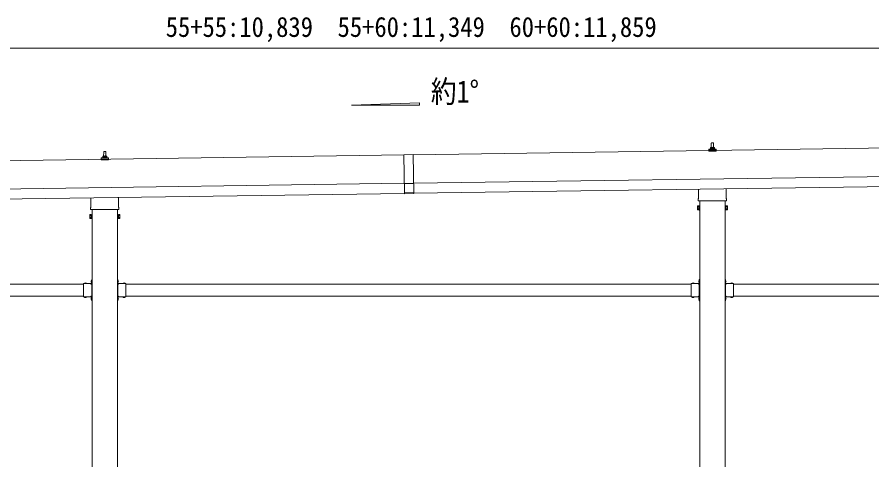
# Model space of a CAD drawing. Units: millimetres, scale not verified. Extents: x -13976 to 14131, y -9754 to 9646.
# Drawn here: x 3068 to 7289, y 1480 to 3665 of the extents above; entities that cross this region are included whole.
import ezdxf
from ezdxf.enums import TextEntityAlignment as Align

# ---------------------------------------------------------------- set-up
doc = ezdxf.new("R2010")
doc.units = ezdxf.units.MM
doc.header["$LTSCALE"] = 50
doc.linetypes.add('USER7', pattern=[2, 1, -1])
for name, color, linetype, lineweight in [('0-2_建具', 4, 'Continuous', 9), ('0-4_設備', 7, 'Continuous', 9), ('0-6_手摺', 5, 'Continuous', 5)]:
    doc.layers.add(name, color=color, linetype=linetype, lineweight=lineweight)
doc.styles.add('ＭＳ ゴシック', font='')
doc.styles.get('ＭＳ ゴシック').set_extended_font_data('MS Gothic')

msp = doc.modelspace()

# ---------------------------------------------------------------- linework, layer by layer
at = {"layer": '0-2_建具'}
for p, q in [((10388.17, 3062.44), (5023.21, 2985.8)), ((6494.78, 3019.75), (6495.5, 3043.28)), ((6496.5, 3044.25), (6505.05, 3044.25)), ((6506.05, 3043.28), (6506.78, 3019.75)), ((3494.78, 2976.9), (3495.5, 3000.42)), ((3496.5, 3001.4), (3505.05, 3001.4)), ((3506.05, 3000.42), (3506.78, 2976.9)), ((6482.53, 3004.25), (6482.53, 3011.97)), ((6519.03, 3004.25), (6482.53, 3004.25)), ((6482.91, 3012.75), (6518.64, 3012.75)), ((6483.29, 3012.94), (6490.01, 3014.57)), ((6490.39, 3014.75), (6511.16, 3014.75)), ((6490.78, 3015.54), (6490.78, 3019.75)), ((6491.78, 3019.75), (6509.78, 3019.75)), ((6510.78, 3015.54), (6510.78, 3019.75)), ((6518.26, 3012.94), (6511.54, 3014.57)), ((6519.03, 3004.25), (6519.03, 3011.97)), ((4978.22, 2985.16), (-386.74, 2908.51)), ((3482.53, 2961.4), (3482.53, 2969.11)), ((3519.03, 2961.4), (3482.53, 2961.4)), ((3482.91, 2969.9), (3518.64, 2969.9)), ((3483.29, 2970.08), (3490.01, 2971.71)), ((3490.39, 2971.9), (3511.16, 2971.9)), ((3490.78, 2972.68), (3490.78, 2976.9)), ((3491.78, 2976.9), (3509.78, 2976.9)), ((3510.78, 2972.68), (3510.78, 2976.9)), ((3518.26, 2970.08), (3511.54, 2971.71)), ((3519.03, 2961.4), (3519.03, 2969.11)), ((4978.2, 2986.16), (4980.95, 2793.68)), ((5025.21, 2845.81), (10390.17, 2922.45)), ((5025.93, 2795.82), (10390.88, 2872.46)), ((-384.74, 2768.53), (4980.22, 2845.17)), ((5025.23, 2844.81), (4980.23, 2844.17)), ((-384.02, 2718.53), (4980.93, 2795.17)), ((5025.88, 2799.32), (4980.88, 2798.67)), ((5025.95, 2794.32), (4980.95, 2793.68)), ((6432.48, 2770.26), (6432.48, 2815.91)), ((6569.08, 2817.86), (6569.08, 2770.26)), ((3432.48, 2727.41), (3432.48, 2773.05)), ((3569.08, 2775.01), (3569.08, 2727.41)), ((6430.78, 2761.49), (6430.78, 2766.99)), ((6568.71, 2757.99), (6432.84, 2757.99)), ((6438.28, 2757.99), (6438.28, -180.22)), ((6563.28, -180.22), (6563.28, 2757.99)), ((6570.78, 2766.99), (6570.78, 2761.49)), ((3430.78, 2718.63), (3430.78, 2724.13)), ((3568.71, 2715.13), (3432.84, 2715.13)), ((3438.28, 2715.13), (3438.28, -180.22)), ((3563.28, -180.22), (3563.28, 2715.13)), ((3570.78, 2724.13), (3570.78, 2718.63)), ((6426.78, 2731.99), (6427.53, 2733.31)), ((6426.78, 2731.99), (6426.78, 2714.99)), ((6426.78, 2714.99), (6427.53, 2713.68)), ((6433.78, 2728.4), (6427.53, 2728.4)), ((6433.78, 2718.58), (6427.53, 2718.58)), ((6433.78, 2713.68), (6427.53, 2713.68)), ((6436.28, 2714.29), (6433.78, 2714.29)), ((6565.28, 2714.29), (6567.78, 2714.29)), ((6567.78, 2728.4), (6574.02, 2728.4)), ((6567.78, 2718.58), (6574.02, 2718.58)), ((6567.78, 2713.68), (6574.02, 2713.68)), ((6574.78, 2731.99), (6574.02, 2733.31)), ((6574.78, 2714.99), (6574.02, 2713.68)), ((6574.78, 2731.99), (6574.78, 2714.99)), ((3426.78, 2689.13), (3427.53, 2690.45)), ((3426.78, 2689.13), (3426.78, 2672.13)), ((3426.78, 2672.13), (3427.53, 2670.82)), ((3433.78, 2685.54), (3427.53, 2685.54)), ((3433.78, 2675.73), (3427.53, 2675.73)), ((3433.78, 2670.82), (3427.53, 2670.82)), ((3436.28, 2671.43), (3433.78, 2671.43)), ((3565.28, 2671.43), (3567.78, 2671.43)), ((3567.78, 2685.54), (3574.02, 2685.54)), ((3567.78, 2675.73), (3574.02, 2675.73)), ((3567.78, 2670.82), (3574.02, 2670.82)), ((3574.78, 2689.13), (3574.02, 2690.45)), ((3574.78, 2672.13), (3574.02, 2670.82)), ((3574.78, 2689.13), (3574.78, 2672.13)), ((3435.77, 2366.68), (3436.28, 2366.68)), ((3436.28, 2370.78), (3438.28, 2370.78)), ((3436.28, 2370.78), (3436.28, 2350.78)), ((3436.28, 2366.68), (3436.28, 2354.88)), ((3438.28, 2363.78), (3436.28, 2363.78)), ((3438.28, 2370.78), (3438.28, 2350.78)), ((3565.28, 2370.78), (3563.28, 2370.78)), ((3563.28, 2370.78), (3563.28, 2350.78)), ((3563.28, 2363.78), (3565.28, 2363.78)), ((3565.28, 2370.78), (3565.28, 2350.78)), ((3565.78, 2366.68), (3565.28, 2366.68)), ((3565.28, 2366.68), (3565.28, 2354.88)), ((6435.77, 2366.68), (6436.28, 2366.68)), ((6436.28, 2370.78), (6438.28, 2370.78)), ((6436.28, 2370.78), (6436.28, 2350.78)), ((6436.28, 2366.68), (6436.28, 2354.88)), ((6438.28, 2363.78), (6436.28, 2363.78)), ((6438.28, 2370.78), (6438.28, 2350.78)), ((6565.28, 2370.78), (6563.28, 2370.78)), ((6563.28, 2370.78), (6563.28, 2350.78)), ((6563.28, 2363.78), (6565.28, 2363.78)), ((6565.28, 2370.78), (6565.28, 2350.78)), ((6565.78, 2366.68), (6565.28, 2366.68)), ((6565.28, 2366.68), (6565.28, 2354.88)), ((605.28, 2347.78), (3396.28, 2347.78)), ((3396.28, 2350.78), (3396.28, 2284.78)), ((3396.28, 2350.78), (3436.28, 2350.78)), ((3399.38, 2351.29), (3399.38, 2350.78)), ((3399.38, 2350.78), (3411.18, 2350.78)), ((3438.28, 2357.78), (3436.28, 2357.78)), ((3436.28, 2346.78), (3436.28, 2288.78)), ((3563.28, 2357.78), (3565.28, 2357.78)), ((3605.28, 2350.78), (3565.28, 2350.78)), ((3565.28, 2346.78), (3565.28, 2288.78)), ((3602.18, 2350.78), (3590.38, 2350.78)), ((3602.18, 2351.29), (3602.18, 2350.78)), ((3605.28, 2350.78), (3605.28, 2284.78)), ((3605.28, 2347.78), (6396.28, 2347.78)), ((6396.28, 2350.78), (6396.28, 2284.78)), ((6396.28, 2350.78), (6436.28, 2350.78)), ((6399.38, 2351.29), (6399.38, 2350.78)), ((6399.38, 2350.78), (6411.18, 2350.78)), ((6438.28, 2357.78), (6436.28, 2357.78)), ((6436.28, 2346.78), (6436.28, 2288.78)), ((6563.28, 2357.78), (6565.28, 2357.78)), ((6605.28, 2350.78), (6565.28, 2350.78)), ((6565.28, 2346.78), (6565.28, 2288.78)), ((6602.18, 2350.78), (6590.38, 2350.78)), ((6602.18, 2351.29), (6602.18, 2350.78)), ((6605.28, 2350.78), (6605.28, 2284.78)), ((6605.28, 2347.78), (9396.28, 2347.78)), ((605.28, 2287.78), (3396.28, 2287.78)), ((3396.28, 2284.78), (3436.28, 2284.78)), ((3399.38, 2284.27), (3399.38, 2284.78)), ((3399.38, 2284.78), (3411.18, 2284.78)), ((3432.28, 2287.78), (3437.78, 2287.78)), ((3436.28, 2286.78), (3432.28, 2286.78)), ((3435.77, 2280.68), (3436.28, 2280.68)), ((3436.28, 2284.78), (3436.28, 2264.78)), ((3436.28, 2280.68), (3436.28, 2268.88)), ((3438.28, 2284.78), (3438.28, 2264.78)), ((3563.28, 2284.78), (3563.28, 2264.78)), ((3569.28, 2287.78), (3563.78, 2287.78)), ((3565.28, 2286.78), (3569.28, 2286.78)), ((3565.28, 2284.78), (3565.28, 2264.78)), ((3605.28, 2284.78), (3565.28, 2284.78)), ((3565.78, 2280.68), (3565.28, 2280.68)), ((3565.28, 2280.68), (3565.28, 2268.88)), ((3602.18, 2284.78), (3590.38, 2284.78)), ((3602.18, 2284.27), (3602.18, 2284.78)), ((3605.28, 2287.78), (6396.28, 2287.78)), ((6396.28, 2284.78), (6436.28, 2284.78)), ((6399.38, 2284.27), (6399.38, 2284.78)), ((6399.38, 2284.78), (6411.18, 2284.78)), ((6432.28, 2287.78), (6437.78, 2287.78)), ((6436.28, 2286.78), (6432.28, 2286.78)), ((6435.77, 2280.68), (6436.28, 2280.68)), ((6436.28, 2284.78), (6436.28, 2264.78)), ((6436.28, 2280.68), (6436.28, 2268.88)), ((6438.28, 2284.78), (6438.28, 2264.78)), ((6563.28, 2284.78), (6563.28, 2264.78)), ((6569.28, 2287.78), (6563.78, 2287.78)), ((6565.28, 2286.78), (6569.28, 2286.78)), ((6565.28, 2284.78), (6565.28, 2264.78)), ((6605.28, 2284.78), (6565.28, 2284.78)), ((6565.78, 2280.68), (6565.28, 2280.68)), ((6565.28, 2280.68), (6565.28, 2268.88)), ((6602.18, 2284.78), (6590.38, 2284.78)), ((6602.18, 2284.27), (6602.18, 2284.78)), ((6605.28, 2287.78), (9396.28, 2287.78)), ((3438.28, 2277.78), (3436.28, 2277.78)), ((3438.28, 2271.78), (3436.28, 2271.78)), ((3436.28, 2264.78), (3438.28, 2264.78)), ((3563.28, 2277.78), (3565.28, 2277.78)), ((3563.28, 2271.78), (3565.28, 2271.78)), ((3565.28, 2264.78), (3563.28, 2264.78)), ((6438.28, 2277.78), (6436.28, 2277.78)), ((6438.28, 2271.78), (6436.28, 2271.78)), ((6436.28, 2264.78), (6438.28, 2264.78)), ((6563.28, 2277.78), (6565.28, 2277.78)), ((6563.28, 2271.78), (6565.28, 2271.78)), ((6565.28, 2264.78), (6563.28, 2264.78))]:
    msp.add_line(p, q, dxfattribs=at)
for points in [[(4978.2, 2986.16), (5023.2, 2986.8), (5025.95, 2794.32)], [(6433.78, 2713.68), (6433.78, 2733.31), (6427.53, 2733.31)], [(6433.78, 2714.29), (6433.78, 2732.69), (6436.28, 2732.69)], [(6567.78, 2714.29), (6567.78, 2732.69), (6565.28, 2732.69)], [(6567.78, 2713.68), (6567.78, 2733.31), (6574.02, 2733.31)], [(3433.78, 2670.82), (3433.78, 2690.45), (3427.53, 2690.45)], [(3433.78, 2671.43), (3433.78, 2689.83), (3436.28, 2689.83)], [(3567.78, 2671.43), (3567.78, 2689.83), (3565.28, 2689.83)], [(3567.78, 2670.82), (3567.78, 2690.45), (3574.02, 2690.45)], [(3435.77, 2366.68), (3435.77, 2354.88), (3436.28, 2354.88)], [(3565.78, 2366.68), (3565.78, 2354.88), (3565.28, 2354.88)], [(6435.77, 2366.68), (6435.77, 2354.88), (6436.28, 2354.88)], [(6565.78, 2366.68), (6565.78, 2354.88), (6565.28, 2354.88)], [(3399.38, 2351.29), (3411.18, 2351.29), (3411.18, 2350.78)], [(3436.28, 2346.78), (3432.28, 2346.78), (3432.28, 2348.78), (3436.28, 2348.78)], [(3432.28, 2347.78), (3437.78, 2347.78), (3437.78, 2287.78)], [(3569.28, 2347.78), (3563.78, 2347.78), (3563.78, 2287.78)], [(3565.28, 2346.78), (3569.28, 2346.78), (3569.28, 2348.78), (3565.28, 2348.78)], [(3602.18, 2351.29), (3590.38, 2351.29), (3590.38, 2350.78)], [(6399.38, 2351.29), (6411.18, 2351.29), (6411.18, 2350.78)], [(6436.28, 2346.78), (6432.28, 2346.78), (6432.28, 2348.78), (6436.28, 2348.78)], [(6432.28, 2347.78), (6437.78, 2347.78), (6437.78, 2287.78)], [(6569.28, 2347.78), (6563.78, 2347.78), (6563.78, 2287.78)], [(6565.28, 2346.78), (6569.28, 2346.78), (6569.28, 2348.78), (6565.28, 2348.78)], [(6602.18, 2351.29), (6590.38, 2351.29), (6590.38, 2350.78)], [(3399.38, 2284.27), (3411.18, 2284.27), (3411.18, 2284.78)], [(3436.28, 2288.78), (3432.28, 2288.78), (3432.28, 2286.78)], [(3435.77, 2280.68), (3435.77, 2268.88), (3436.28, 2268.88)], [(3565.28, 2288.78), (3569.28, 2288.78), (3569.28, 2286.78)], [(3565.78, 2280.68), (3565.78, 2268.88), (3565.28, 2268.88)], [(3602.18, 2284.27), (3590.38, 2284.27), (3590.38, 2284.78)], [(6399.38, 2284.27), (6411.18, 2284.27), (6411.18, 2284.78)], [(6436.28, 2288.78), (6432.28, 2288.78), (6432.28, 2286.78)], [(6435.77, 2280.68), (6435.77, 2268.88), (6436.28, 2268.88)], [(6565.28, 2288.78), (6569.28, 2288.78), (6569.28, 2286.78)], [(6565.78, 2280.68), (6565.78, 2268.88), (6565.28, 2268.88)], [(6602.18, 2284.27), (6590.38, 2284.27), (6590.38, 2284.78)]]:
    msp.add_lwpolyline(points, dxfattribs=at)
for points in [[(6436.28, 2712.99), (6436.28, 2733.99), (6438.28, 2733.99), (6438.28, 2712.99)], [(6565.28, 2712.99), (6565.28, 2733.99), (6563.28, 2733.99), (6563.28, 2712.99)], [(3436.28, 2670.13), (3436.28, 2691.13), (3438.28, 2691.13), (3438.28, 2670.13)], [(3565.28, 2670.13), (3565.28, 2691.13), (3563.28, 2691.13), (3563.28, 2670.13)]]:
    msp.add_lwpolyline(points, close=True, dxfattribs=at)
at = {"layer": '0-2_建具', "linetype": 'USER7'}
for points in [[(3402.78, 2353.39), (3404.13, 2350.61), (3405.28, 2350)], [(3407.78, 2353.39), (3406.42, 2350.61), (3405.28, 2350)], [(3433.66, 2363.28), (3436.44, 2361.92), (3437.05, 2360.78)], [(3433.66, 2358.28), (3436.44, 2359.63), (3437.05, 2360.78)], [(3567.89, 2363.28), (3565.11, 2361.92), (3564.5, 2360.78)], [(3567.89, 2358.28), (3565.11, 2359.63), (3564.5, 2360.78)], [(3593.78, 2353.39), (3595.13, 2350.61), (3596.28, 2350)], [(3598.78, 2353.39), (3597.42, 2350.61), (3596.28, 2350)], [(6402.78, 2353.39), (6404.13, 2350.61), (6405.28, 2350)], [(6407.78, 2353.39), (6406.42, 2350.61), (6405.28, 2350)], [(6433.66, 2363.28), (6436.44, 2361.92), (6437.05, 2360.78)], [(6433.66, 2358.28), (6436.44, 2359.63), (6437.05, 2360.78)], [(6567.89, 2363.28), (6565.11, 2361.92), (6564.5, 2360.78)], [(6567.89, 2358.28), (6565.11, 2359.63), (6564.5, 2360.78)], [(6593.78, 2353.39), (6595.13, 2350.61), (6596.28, 2350)], [(6598.78, 2353.39), (6597.42, 2350.61), (6596.28, 2350)], [(3402.78, 2282.17), (3404.13, 2284.94), (3405.28, 2285.55)], [(3407.78, 2282.17), (3406.42, 2284.94), (3405.28, 2285.55)], [(3593.78, 2282.17), (3595.13, 2284.94), (3596.28, 2285.55)], [(3598.78, 2282.17), (3597.42, 2284.94), (3596.28, 2285.55)], [(6402.78, 2282.17), (6404.13, 2284.94), (6405.28, 2285.55)], [(6407.78, 2282.17), (6406.42, 2284.94), (6405.28, 2285.55)], [(6593.78, 2282.17), (6595.13, 2284.94), (6596.28, 2285.55)], [(6598.78, 2282.17), (6597.42, 2284.94), (6596.28, 2285.55)], [(3433.66, 2277.28), (3436.44, 2275.92), (3437.05, 2274.78)], [(3433.66, 2272.28), (3436.44, 2273.63), (3437.05, 2274.78)], [(3567.89, 2277.28), (3565.11, 2275.92), (3564.5, 2274.78)], [(3567.89, 2272.28), (3565.11, 2273.63), (3564.5, 2274.78)], [(6433.66, 2277.28), (6436.44, 2275.92), (6437.05, 2274.78)], [(6433.66, 2272.28), (6436.44, 2273.63), (6437.05, 2274.78)], [(6567.89, 2277.28), (6565.11, 2275.92), (6564.5, 2274.78)], [(6567.89, 2272.28), (6565.11, 2273.63), (6564.5, 2274.78)]]:
    msp.add_lwpolyline(points, dxfattribs=at)
at = {"layer": '0-2_建具'}
for centre, radius, start, end in [((6496.5, 3043.25), 1, 90, 178.60509), ((6505.05, 3043.25), 1, 1.39491, 90), ((3496.5, 3000.4), 1, 90, 178.60509), ((3505.05, 3000.4), 1, 1.39491, 90), ((6483.53, 3011.97), 1, 103.62699, 180), ((6489.78, 3015.54), 1, 283.62699, 0), ((6494.86, 3019.12), 4.13, 90, 171.17633), ((6491.78, 3018.75), 1, 90, 180), ((6504.11, 3019.75), 4.83, 133.60282, 180), ((6497.44, 3019.75), 4.83, 0, 46.39718), ((6506.69, 3019.12), 4.13, 8.82367, 90), ((6509.78, 3018.75), 1, 0, 90), ((6511.78, 3015.54), 1, 180, 256.37301), ((6518.03, 3011.97), 1, 0, 76.37301), ((3483.53, 2969.11), 1, 103.62699, 180), ((3489.78, 2972.68), 1, 283.62699, 0), ((3494.86, 2976.26), 4.13, 90, 171.17633), ((3491.78, 2975.9), 1, 90, 180), ((3504.11, 2976.9), 4.83, 133.60282, 180), ((3497.44, 2976.9), 4.83, 0, 46.39718), ((3506.69, 2976.26), 4.13, 8.82367, 90), ((3509.78, 2975.9), 1, 0, 90), ((3511.78, 2972.68), 1, 180, 256.37301), ((3518.03, 2969.11), 1, 0, 76.37301), ((6434.78, 2766.99), 4, 125.09963, 180), ((6434.78, 2761.49), 4, 180, 194.47751), ((6434.78, 2761.49), 4, 194.47751, 241.04498), ((6566.78, 2761.49), 4, 298.95502, 345.52249), ((6566.78, 2766.99), 4, 0, 54.90037), ((6566.78, 2761.49), 4, 345.52249, 0), ((3434.78, 2724.13), 4, 125.09963, 180), ((3434.78, 2718.63), 4, 180, 194.47751), ((3434.78, 2718.63), 4, 194.47751, 241.04498), ((3566.78, 2718.63), 4, 298.95502, 345.52249), ((3566.78, 2724.13), 4, 0, 54.90037), ((3566.78, 2718.63), 4, 345.52249, 0), ((6431.12, 2730.85), 4.34, 145.61575, 214.38425), ((6431.12, 2716.13), 4.34, 145.61575, 214.38425), ((6443.02, 2723.49), 16.24, 162.41205, 197.58795), ((6558.53, 2723.49), 16.24, 342.41205, 17.58795), ((6570.43, 2730.85), 4.34, 325.61575, 34.38425), ((6570.43, 2716.13), 4.34, 325.61575, 34.38425), ((3431.12, 2688), 4.34, 145.61575, 214.38425), ((3443.02, 2680.63), 16.24, 162.41205, 197.58795), ((3431.12, 2673.27), 4.34, 145.61575, 214.38425), ((3558.53, 2680.63), 16.24, 342.41205, 17.58795), ((3570.43, 2688), 4.34, 325.61575, 34.38425), ((3570.43, 2673.27), 4.34, 325.61575, 34.38425), ((3441.51, 2360.78), 8.23, 134.2189, 225.7811), ((3560.04, 2360.78), 8.23, 314.2189, 45.7811), ((6441.51, 2360.78), 8.23, 134.2189, 225.7811), ((6560.04, 2360.78), 8.23, 314.2189, 45.7811), ((3405.28, 2345.55), 8.23, 44.2189, 135.7811), ((3436.28, 2350.78), 2, 270, 0), ((3565.28, 2350.78), 2, 180, 270), ((3596.28, 2345.55), 8.23, 44.2189, 135.7811), ((6405.28, 2345.55), 8.23, 44.2189, 135.7811), ((6436.28, 2350.78), 2, 270, 0), ((6565.28, 2350.78), 2, 180, 270), ((6596.28, 2345.55), 8.23, 44.2189, 135.7811), ((3405.28, 2290.01), 8.23, 224.2189, 315.7811), ((3441.51, 2274.78), 8.23, 134.2189, 225.7811), ((3436.28, 2284.78), 2, 0, 90), ((3565.28, 2284.78), 2, 90, 180), ((3560.04, 2274.78), 8.23, 314.2189, 45.7811), ((3596.28, 2290.01), 8.23, 224.2189, 315.7811), ((6405.28, 2290.01), 8.23, 224.2189, 315.7811), ((6441.51, 2274.78), 8.23, 134.2189, 225.7811), ((6436.28, 2284.78), 2, 0, 90), ((6565.28, 2284.78), 2, 90, 180), ((6560.04, 2274.78), 8.23, 314.2189, 45.7811), ((6596.28, 2290.01), 8.23, 224.2189, 315.7811)]:
    msp.add_arc(centre, radius, start, end, dxfattribs=at)
at = {"layer": '0-4_設備', "color": 4}
msp.add_lwpolyline([(4719.04, 3230.35), (5055.04, 3242.77), (5055.04, 3230.35)], close=True, dxfattribs=at)
at = {"layer": '0-6_手摺', "color": 6, "lineweight": 9}
msp.add_line((-417.82, 3512.72), (10421.18, 3512.72), dxfattribs=at)

# ---------------------------------------------------------------- texts
at = {"layer": '0-4_設備', "style": 'ＭＳ ゴシック', "width": 0.85}
msp.add_text('約1°', height=110, dxfattribs=at).set_placement((5110.72, 3210.13), align=Align.BOTTOM_LEFT)
at = {"layer": '0-6_手摺', "color": 7, "style": 'ＭＳ ゴシック', "width": 0.9}
msp.add_text('55+55:10,839\u300055+60:11,349\u300060+60:11,859', height=98.97, dxfattribs=at).set_placement((3801.68, 3537.72), align=Align.BOTTOM_LEFT)

doc.saveas('drawing.dxf')
